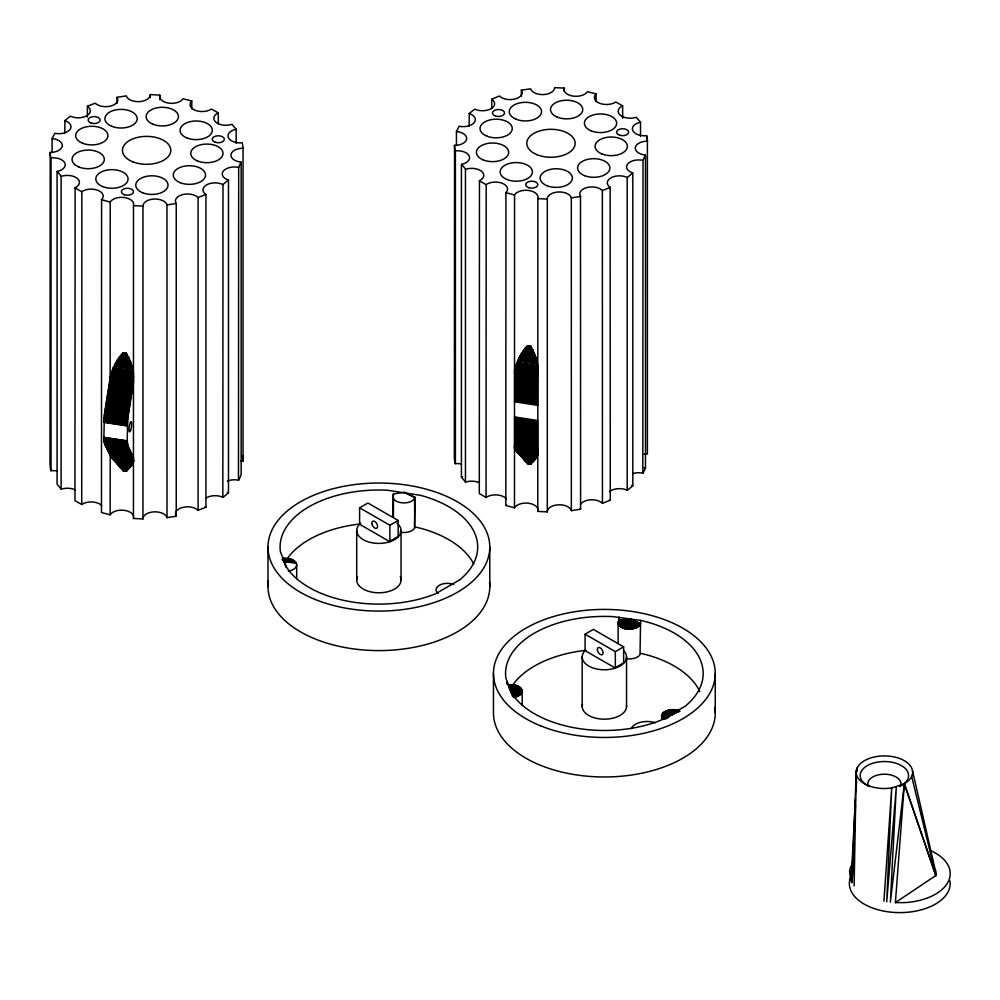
<?xml version="1.0" encoding="UTF-8"?>
<svg xmlns="http://www.w3.org/2000/svg" width="1000" height="1000" viewBox="0 0 1000 1000"><rect width="100%" height="100%" fill="white"/><g stroke="black" fill="none" stroke-linecap="round" stroke-linejoin="round"><path stroke-width="1.5" d="M514.55 371.362L537.837 374.963L537.85 376.275L514.487 372.788L514.963 368.162L516.65 363.988L537.837 367.262L537.837 373.638L514.55 370.037M537.788 450.812L537.85 449.375L514.487 445.887L537.85 449.375M673.787 709.75L673.725 713.475L671.737 715.45L677.575 710.337L679.275 710.9L662.562 719C658.45 710.962 672.013 708.162 677.575 710.337M854.1 885.925L856.263 770.8L857.113 768A28.225 16.3 0 0 1 864.425 760.688L868.188 758.863A28.225 16.3 0 0 1 906.012 761.737A28.225 16.3 0 0 1 904.35 783.737L895.387 902.625L904.175 902.625A50.412 29.1 0 0 0 948.238 881.65A50.412 29.1 0 0 0 930.113 850.387M629.412 629.275L636.675 627.75L640.575 623.713L629.75 618.737L618.125 622.75C618.8 627.837 625.112 629.212 629.412 629.275L629.75 618.737L618.925 620.363L618.125 622.75L618.125 643.037M853.538 850.2L852.113 882.775L856.263 770.8A28.225 16.3 0 0 0 891.688 787.962L904.35 783.737L935.938 875.462L895.387 902.625M853.737 845.55L854.475 828.487M854.887 819.188L855.5 805.225M856.1 791.263L856.513 781.963M856.988 771.1L857.113 768L856.95 771.1M855.462 799L851.087 881.162L851.438 878.075M855.875 791.25L856.538 778.85M883.938 901.15L891.688 787.962L886.737 901.737L896.312 786.988L890.375 902.113L904.35 783.737L935.812 875.875M522.125 691.762C521.812 685.263 513.05 684.137 507.95 684.9L514.738 697.312L521.112 693.95L522.125 691.762L509.625 688.088L508.913 684.775M288.325 571.112L289.262 570.938A11.287 6.525 0 0 0 296.312 563.125L291.875 559.475L284.413 558.312L284.15 561.712L285.8 567.163M510.863 692.188L509.625 688.088L509.888 684.7M851.775 874.987L852.463 868.812M852.45 862.15L850.45 879.062L849.562 871.1A50.412 29.1 0 0 1 852.412 863.675M853.175 856L853.538 852.925M628.425 629.25L629.75 618.737L618.8 620.525M627.45 629.175L629.75 618.737L640.537 623.888M415.062 497.512L404.275 492.362L393.45 493.975L392.812 495.238A11.287 6.525 0 0 0 401.012 502.675A11.287 6.525 0 0 0 414.55 498.6L415.062 497.512L404.275 492.362M415.1 497.325L414.55 528.237A11.287 6.525 0 0 1 400.075 532.137M537.837 452.013L537.975 454.137L516.013 450.737L516.013 449.425L515.438 449.938L537.975 452.825M640.575 620.413L646.112 621.737A98.8 57.038 0 0 1 685.3 706.15L661.038 720.163A98.8 57.038 0 0 1 514.825 697.55L512.525 694.338L505.938 678.413A98.8 57.038 0 0 1 612.975 616.613L640.575 620.413L640.025 654.625A11.287 6.525 0 0 1 626.487 658.688M674.762 709.825L673.725 713.475L671.488 715.325M626.487 629.05L629.75 618.737L640.325 624.438M285.4 558.288L284.15 561.712L296.312 563.125M511.925 694.887L509.625 688.088L510.875 684.675M52.1 152.587L52.1 138.575L54.775 133.287A12.1 6.987 0 0 0 69.875 129.675A12.1 6.987 0 0 0 64.963 120.675L64.775 133.075M150.275 97.675L150.275 94.562L159.762 95.15A12.1 6.987 0 0 0 168.538 103.112A12.1 6.987 0 0 0 183.038 98.763L191.775 100.975L191.775 108.763M142.975 518.938L142.963 518.812A12.1 6.987 0 0 1 154 511.85A12.1 6.987 0 0 1 166.975 517.6L176.238 516.287L176.238 203.487L167 204.913A12.1 6.987 0 0 0 154 199.05A12.1 6.987 0 0 0 142.963 206.012L142.975 518.938L133.45 518.45L133.488 205.525A12.1 6.987 0 0 0 124.712 197.575A12.1 6.987 0 0 0 110.213 201.925L110.15 383.162M133.488 382.013L127.7 418.212L127.188 441.062L103.888 437.463L104.4 414.613L110.15 378.525L133.488 382.013L133.488 380.7L110.213 377.1L112.312 371.05L133.488 374.325L133.262 372.413L113.025 369.275L112.312 371.05M240.938 461.138A12.1 6.987 0 0 1 243.038 461.037L243.038 148.225A12.1 6.987 0 0 0 230.987 154.6A12.1 6.987 0 0 0 240.938 162.087L238.675 167.438L238.475 480.2A12.1 6.987 0 0 0 227.4 481.037M133.45 518.45L133.488 518.337A12.1 6.987 0 0 0 133.625 517.725M241.15 162.113L241.15 474.913L238.675 480.25M456.45 145.525L456.45 131.525L459.113 126.237A12.1 6.987 0 0 0 474.212 122.625A12.1 6.987 0 0 0 469.3 113.625L469.113 126.013M521.35 96.363L521.35 90.138L530.625 88.837A12.1 6.987 0 0 0 543.587 94.575A12.1 6.987 0 0 0 554.637 87.625L564.1 88.1A12.1 6.987 0 0 0 572.888 96.062A12.1 6.987 0 0 0 587.388 91.7L596.125 93.912L596.125 101.7M609.5 491.6A12.1 6.987 0 0 1 627.188 490.25L627.188 177.45A12.1 6.987 0 0 0 610.85 177.862A12.1 6.987 0 0 0 610.138 187.288L610.275 500.175L602.45 503.35L602.35 190.438A12.1 6.987 0 0 0 586.763 187.6A12.1 6.987 0 0 0 580.5 196.312L580.588 509.237L571.35 510.662L571.325 197.738A12.1 6.987 0 0 0 558.35 191.988A12.1 6.987 0 0 0 547.312 198.95L547.312 511.875L537.788 511.4L537.837 198.475A12.1 6.987 0 0 0 529.05 190.512A12.1 6.987 0 0 0 514.55 194.875L514.487 507.788L505.825 505.462L505.938 192.55A12.1 6.987 0 0 0 502.4 183.337A12.1 6.987 0 0 0 486.188 184.562L486.062 497.475L479.3 493.562L479.462 180.688A12.1 6.987 0 0 0 481.6 171.325A12.1 6.987 0 0 0 465.637 169.288L461.625 164.312A12.1 6.987 0 0 0 469.175 155.938A12.1 6.987 0 0 0 455.387 150.863L455.387 463.675A12.1 6.987 0 0 1 461.625 463.988M644.25 454.212A12.1 6.987 0 0 1 647.387 453.975L647.387 141.175A12.1 6.987 0 0 0 635.337 147.55A12.1 6.987 0 0 0 645.288 155.037L643.012 160.387L642.825 473.137A12.1 6.987 0 0 0 632.638 473.663M537.788 511.4L537.837 511.275A12.1 6.987 0 0 0 529.05 503.312A12.1 6.987 0 0 0 514.55 507.675L514.487 507.788M645.487 155.05L645.487 467.85L643.012 473.188M625.55 628.888L629.75 618.737L640.025 624.987M103.888 437.463L127.287 440.838L127.387 443.25L104.087 439.65L103.987 437.238M104.087 439.65L127.5 443.025L127.6 445.438L104.3 441.838L104.2 439.425M104.3 441.838L127.7 445.213L127.7 446.525L104.4 442.925L104.4 441.613M104.4 442.925L108.975 443.15M128.225 448.038L128.225 446.725L127.912 447.4L104.612 443.787L104.925 443.113L104.925 444.438L128.225 448.038L128.537 447.362L122.713 446.463M104.925 444.438L105.237 443.762L105.237 445.075L128.537 448.675L128.85 448.013L128.85 449.325L105.55 445.725L105.55 444.4L105.237 445.075M105.55 445.725L105.862 445.05L105.862 446.362L129.162 449.963L129.475 449.288L129.475 450.613L106.175 447L106.175 445.688L105.862 446.362M106.175 447L106.487 446.325L106.487 447.65L129.787 451.25L130.1 450.575L130.412 452.537L107.112 448.925L107.112 447.612L106.8 448.288L130.725 451.863L130.725 453.175L107.425 449.575L107.425 448.263L107.112 448.925M108.062 449.538L108.062 450.863L131.363 454.462L131.363 453.15L131.037 453.825L107.737 450.213L108.062 449.538L110.975 449.988M108.062 450.863L108.375 450.188L108.375 451.5L131.675 455.1L131.988 454.425L131.988 455.75L108.688 452.137L109 451.463L109 452.788L132.3 456.388L132.613 455.712L132.613 457.038L109.312 453.425L109.312 452.113L109 452.788M109.312 453.425L109.625 452.75L109.625 454.075L132.925 457.675L133.238 457L130.325 456.55M109.625 454.075L109.938 453.4L112.85 453.85M110.213 455.462L133.488 459.062L133.488 457.75L109.938 454.712L110.213 454.15L110.15 514.85L101.475 512.513L101.587 199.613A12.1 6.987 0 0 0 98.05 190.387A12.1 6.987 0 0 0 81.85 191.625L81.713 504.525L74.95 500.625L75.125 187.738A12.1 6.987 0 0 0 77.25 178.388A12.1 6.987 0 0 0 61.3 176.35L57.275 171.363A12.1 6.987 0 0 0 64.825 163A12.1 6.987 0 0 0 51.037 157.925L51.037 470.737A12.1 6.987 0 0 1 57.275 471.05M127.7 446.525L117.713 444.5M128.85 449.325L129.162 448.65L129.162 449.963M129.475 450.613L129.787 449.938L126.875 449.487M130.412 452.537L130.725 451.863M130.725 453.175L131.037 452.5L131.037 453.825M131.363 454.462L131.675 453.787L131.675 455.1M131.988 455.75L132.3 455.075L132.3 456.388M132.613 457.038L132.925 456.362L132.925 457.675M624.637 628.663L629.75 618.737L639.65 625.513M110.15 514.85L110.213 514.738A12.1 6.987 0 0 1 122.625 510.163A12.1 6.987 0 0 1 133.488 515.913M514.487 447.2L514.538 445.775M675.725 709.95L673.725 713.475L671.325 715.212M623.763 628.4L629.75 618.737L639.188 626.013M286.388 558.312L284.15 561.712L282.213 559.738M514.738 697.312L513.8 697.487L509.625 688.088L511.863 684.7M538.025 452.113L514.55 448.413L514.963 447.85L514.963 449.162L537.975 452.725M622.938 628.1L629.75 618.737L638.663 626.5M622.15 627.75L629.75 618.737L638.062 626.95M676.663 710.113L673.725 713.475L664.825 719.163M130.7 459.425L133.625 459.875L110.612 456.225L111.1 455.675L111.1 457L133.675 460.487M360.712 523.25A22.175 12.8 0 0 0 359.675 524.188L358.787 525.175A22.175 12.8 0 0 0 363.2 539.65A22.175 12.8 0 0 0 388.263 542.2L398.988 536A22.175 12.8 0 0 0 397.05 523.25M514.963 449.162L515.438 448.625L515.438 449.938M623.638 663.312L623.638 646.85L593.387 629.388L585.1 634.175L585.1 650.638L584.263 651.562A22.175 12.8 0 0 0 588.675 666.025A22.175 12.8 0 0 0 613.737 668.575L624.462 662.387A22.175 12.8 0 0 0 623.575 650.575M621.425 627.362L629.75 618.737L637.4 627.362M287.362 558.387L284.15 561.712L282.413 559.7M515.65 697.1L509.625 688.088L512.837 684.775M620.763 626.95L629.75 618.737L636.675 627.75M64.775 120.625L70.412 116.188A12.1 6.987 0 0 0 86.737 115.775A12.1 6.987 0 0 0 87.45 106.337L87.312 117.15M191.775 100.975L191.663 101.075A12.1 6.987 0 0 0 195.2 110.288A12.1 6.987 0 0 0 211.4 109.062L218.3 112.863L218.3 123.763M238.675 167.438L238.475 167.4A12.1 6.987 0 0 0 223.375 171A12.1 6.987 0 0 0 228.287 180.012L222.987 184.587L222.838 497.312A12.1 6.987 0 0 0 205.8 498.175M469.113 113.562L474.762 109.125A12.1 6.987 0 0 0 491.087 108.713A12.1 6.987 0 0 0 491.8 99.288L491.662 108.537M111.1 457L114.588 456.938M596.125 93.912L596.013 94.025A12.1 6.987 0 0 0 599.55 103.238A12.1 6.987 0 0 0 615.75 102L622.638 105.812L622.638 118.263M228.475 180.062L228.475 492.863L222.987 497.388M643.012 160.387L642.825 160.338A12.1 6.987 0 0 0 627.725 163.95A12.1 6.987 0 0 0 632.638 172.95L627.337 177.525M505.825 505.462L505.938 505.35A12.1 6.987 0 0 0 506.425 504.812M632.825 173L632.825 485.812L627.337 490.337M620.163 626.5L629.75 618.737L635.887 628.1M288.325 558.513L284.15 561.712L282.475 558.513L284.413 558.312M516.525 696.838L509.625 688.088L513.8 684.9M111.662 456.488L112.312 458.638L133.488 461.912L133.488 460.588M81.713 504.525L81.85 504.425A12.1 6.987 0 0 1 101.587 505.425M516.013 450.737L516.65 450.262L516.65 451.575L537.837 454.85L537.612 454.263L537.612 455.575L517.362 452.438L517.362 451.125L516.65 451.575M486.062 497.475L486.188 497.375A12.1 6.987 0 0 1 506.425 498.913M666.538 718.7L668.938 716.95M619.637 626.013L629.75 618.737L635.062 628.4M619.175 625.513L629.75 618.737L634.188 628.663M112.312 458.638L113.025 458.188L113.025 459.5L133.262 462.638L130 461.6M516.65 362.675L537.837 365.95L516.65 362.675L516.65 363.988M678.45 710.6L663.025 719.5L662.562 719M289.262 558.688L284.15 561.712L283.438 558.387M517.35 696.538L509.625 688.088L514.738 685.062M359.613 507.8L389.862 525.25L389.862 541.712L359.613 524.263L359.613 507.8L367.912 503L398.162 520.462L398.162 536.925M389.862 525.25L398.162 520.462M585.1 634.175L615.337 651.637L623.638 646.85M618.8 624.987L629.75 618.737L633.275 628.888M113.025 367.962L133.262 371.1L113.025 367.962L113.025 369.275M113.025 459.5L113.8 459.087L113.8 460.4L132.938 463.363L132.938 462.05M517.362 362.225L518.15 360.5L537.288 363.45L537.612 365.35M517.362 452.438L518.15 452.025L518.15 453.35L537.288 456.312L537.288 454.988L534.35 454.538M618.513 624.438L629.75 618.737L632.337 629.05M290.175 558.9L284.15 561.712L296.012 562.587M518.138 696.188L509.625 688.088L515.65 685.288M618.288 623.888L629.75 618.737L631.375 629.175M87.312 106.25L95.25 103.188A12.1 6.987 0 0 0 110.838 106.025A12.1 6.987 0 0 0 117.088 97.312L126.275 95.887A12.1 6.987 0 0 0 139.25 101.638A12.1 6.987 0 0 0 150.287 94.675L150.275 94.562M218.3 112.863L218.125 112.938A12.1 6.987 0 0 0 216 122.3A12.1 6.987 0 0 0 231.95 124.338L236.175 129.275L236.175 143.287M175.475 513.188A12.1 6.987 0 0 1 184.913 506.975A12.1 6.987 0 0 1 198 510.3L205.938 507.238L205.938 194.438L198 197.488A12.1 6.987 0 0 0 182.413 194.65A12.1 6.987 0 0 0 176.163 203.375L176.238 203.487M491.662 99.2L499.5 96.025A12.1 6.987 0 0 0 515.175 98.975A12.1 6.987 0 0 0 521.438 90.25L521.35 90.138M622.638 105.812L622.475 105.887A12.1 6.987 0 0 0 620.337 115.237A12.1 6.987 0 0 0 636.3 117.287L640.512 122.225L640.512 136.225M113.8 367.55L114.637 365.863L132.537 368.638L132.938 370.513M610.275 187.375L602.45 190.538M113.8 460.4L114.637 460.037L114.637 461.35L132.537 464.125L132.537 462.8L132.938 463.363M518.15 360.5L518.987 358.8L536.888 361.575L537.288 363.45M518.15 453.35L518.987 452.975L518.987 454.3L536.888 457.062L536.888 455.75L537.288 456.312M662.188 718.475L680.062 711.25M618.162 623.325L629.75 618.737L630.4 629.25M661.9 717.925L673.725 713.475L672.8 709.725M291.05 559.163L284.15 561.712L295.637 562.062M518.862 695.8L509.625 688.088L516.525 685.55M114.637 365.863L114.637 364.55L115.525 364.225L132.05 366.775L132.537 368.638M114.637 461.35L129.05 463.113M57.075 171.4L57.075 484.212L61.3 489.15A12.1 6.987 0 0 1 75.125 489.85M518.987 358.8L518.987 357.488L519.875 357.163L536.4 359.712L536.888 361.575M518.987 454.3L519.875 453.963L519.875 455.288L536.4 457.837L536.4 456.525L536.888 457.062M461.425 164.35L461.425 477.15L465.637 482.088A12.1 6.987 0 0 1 479.462 482.788M661.675 717.375L673.725 713.475L671.812 709.75M115.525 364.225L115.525 362.9L116.463 362.625L131.488 364.95L132.05 366.775M115.525 461.025L115.525 462.337L129.987 464.15M519.875 357.163L519.875 355.85L520.812 355.562L535.825 357.887L536.4 359.712M519.875 455.288L520.812 455L520.812 456.325L535.825 458.638L535.825 457.325L536.4 457.837M618.162 622.188L629.75 618.737L618.513 621.062M291.875 559.475L284.15 561.712L295.175 561.55M519.525 695.387L509.625 688.088L517.35 685.85M661.55 716.812L673.725 713.475L670.837 709.825M618.288 621.625L629.75 618.737M116.463 362.625L116.463 361.3L117.438 361.075L130.838 363.15L131.488 364.95M520.812 355.562L520.812 354.25L521.788 354.012L535.188 356.087L535.825 357.887M116.463 462.062L117.438 464.462L130.838 466.538L130.838 465.213L120.412 463.6M520.812 456.325L521.788 456.087L521.788 457.4L535.188 459.475L535.188 458.162L524.763 456.55M661.513 716.237L673.725 713.475L669.875 709.95M292.663 559.812L284.15 561.712L294.65 561.075M520.125 694.938L509.625 688.088L518.138 686.2M236.175 129.275L235.975 129.312A12.1 6.987 0 0 0 228.425 137.688A12.1 6.987 0 0 0 242.213 142.762L243.25 148.238M640.512 122.225L640.325 122.263A12.1 6.987 0 0 0 632.775 130.625A12.1 6.987 0 0 0 646.562 135.7L647.6 141.175M580.588 196.425L571.35 197.862M117.438 361.075L117.438 359.75L118.45 359.575L130.125 361.375L130.838 363.15M521.788 354.012L521.788 352.7L522.788 352.512L534.475 354.325L535.188 356.087M117.438 464.462L118.45 464.275L118.45 465.6L130.125 467.4L130.125 466.087L119.9 464.5M521.788 457.4L522.788 457.225L522.788 458.537L534.475 460.35L534.475 459.025L524.25 457.45M461.425 477.15L461.625 477.113A12.1 6.987 0 0 0 462.6 476.887M661.55 715.675L673.725 713.475L668.938 710.113M293.387 560.2L284.15 561.712L294.05 560.625M520.65 694.45L509.625 688.088L518.862 686.587M661.675 715.113L673.725 713.475L668.025 710.337M118.45 359.575L118.45 358.25L119.475 358.125L129.35 359.65L130.125 361.375M522.788 352.512L522.788 351.2L523.825 351.062L533.7 352.587L534.475 354.325M118.45 465.6L130.125 467.4M522.788 458.537L534.475 460.35M521.112 693.95L509.625 688.088L519.525 687M661.9 714.55L673.725 713.475L667.15 710.6M119.475 358.125L119.475 356.8L120.525 356.725L128.512 357.962L129.35 359.65M523.825 351.062L523.825 349.75L524.862 349.663L532.863 350.9L533.7 352.587M119.475 465.462L119.475 466.775L129.35 468.312L129.35 466.987M523.825 458.4L523.825 459.725L533.7 461.25L533.7 459.938M521.487 693.425L509.625 688.088L520.125 687.45M662.188 714.013L673.725 713.475L666.325 710.9M120.525 356.725L120.525 355.412L121.575 355.375L128.512 356.65L128.512 357.962M524.862 349.663L524.862 348.35L525.925 348.325L532.863 349.588L532.863 350.9M120.525 466.7L120.525 468.013L128.512 469.25L128.512 467.938M524.862 459.637L524.862 460.962L532.863 462.2L532.863 460.875M521.788 692.875L509.625 688.088L520.65 687.938M662.562 713.487L673.725 713.475L665.537 711.25M455.175 463.7L454.35 458.2L454.55 145.4A12.1 6.987 0 0 0 466.613 139.025A12.1 6.987 0 0 0 456.65 131.537L456.45 131.525M50.838 470.763L50 465.262L50.213 152.463A12.1 6.987 0 0 0 62.263 146.075A12.1 6.987 0 0 0 52.312 138.6L52.1 138.575M547.312 199.075L537.788 198.588M142.975 206.125L133.45 205.65M526.975 347.038L525.925 347.013L531.975 347.938L531.038 347.663M122.625 469.338L121.575 469.312L127.625 470.25L126.688 469.963M522 692.325L509.625 688.088L521.112 688.438M663.025 712.987L673.725 713.475L664.812 711.637M522.163 705.225L522.163 691.188L509.625 688.088L521.487 688.962M645.487 467.85L645.288 467.837A12.1 6.987 0 0 1 644.25 467.713M663.55 712.5L673.725 713.475L664.15 712.05M522.125 690.625L509.625 688.088L521.788 689.5M524.862 348.35L532.863 349.588M523.825 349.75L533.7 351.275M522.788 351.2L534.475 353M521.788 352.7L535.188 354.775M520.812 354.25L535.825 356.575M519.875 355.85L536.4 358.4M518.987 357.488L536.888 360.262M518.15 359.175L537.288 362.137M517.362 360.9L537.612 364.038M516.013 364.475L537.975 367.875M516.013 365.788L537.975 369.188M515.438 366.3L538.025 369.8M515.438 367.625L538.025 371.112M514.963 368.162L537.975 371.725M514.963 369.475L537.975 373.038M514.538 372.675L537.85 376.275M514.487 374.113L537.788 377.713M514.487 375.425L537.788 379.025M514.487 376.737L537.788 380.35M514.487 378.062L537.788 381.662M514.487 379.375L537.788 382.975M514.487 380.688L537.788 384.3M514.487 382.013L537.788 385.613M514.487 383.325L537.788 386.938M514.487 384.65L537.788 388.25M514.487 385.962L537.788 389.562M514.487 387.275L537.788 390.887M514.487 388.6L537.788 392.2M514.487 389.913L537.788 393.512M514.487 391.225L537.788 394.837M514.487 392.55L537.788 396.15M514.487 393.862L537.788 397.463M514.487 395.175L537.788 398.787M514.487 396.5L537.788 400.1M514.487 397.812L537.788 401.425M514.487 399.137L537.788 402.738M514.487 400.45L537.788 404.05M514.487 401.763L537.788 405.375M120.525 355.412L128.512 356.65M514.487 416.912L537.788 420.513M119.475 356.8L129.35 358.338M514.487 418.225L537.788 421.838M118.45 358.25L130.125 360.062M514.487 419.55L537.788 423.15M514.487 420.863L537.788 424.462M117.438 359.75L130.838 361.825M514.487 422.175L537.788 425.788M116.463 361.3L131.488 363.625M514.487 423.5L537.788 427.1M115.525 362.9L132.05 365.462M514.487 424.812L537.788 428.425M514.487 426.138L537.788 429.738M114.637 364.55L132.537 367.312M514.487 427.45L537.788 431.05M113.8 366.238L132.938 369.2M514.487 428.762L537.788 432.375M514.487 430.087L537.788 433.688M514.487 431.4L537.788 435M112.312 369.725L133.488 373.013M514.487 432.713L537.788 436.325M111.662 371.525L133.625 374.925M514.487 434.038L537.788 437.638M111.662 372.85L133.625 376.25M514.487 435.35L537.788 438.95M111.1 373.363L133.675 376.85M514.487 436.662L537.788 440.275M111.1 374.675L133.675 378.175M110.612 375.213L133.625 378.775M514.487 437.987L537.788 441.587M110.612 376.538L133.625 380.1M514.487 439.3L537.788 442.912M514.487 440.625L537.788 444.225M109.938 378.975L133.238 382.587M514.487 441.938L537.788 445.538M109.938 380.3L133.238 383.9M514.487 443.25L537.788 446.863M109.625 380.975L132.925 384.575M514.487 444.575L537.788 448.175M109.625 382.287L132.925 385.9M109.312 382.962L132.613 386.562M109.312 384.288L132.613 387.887M537.837 450.688L514.55 447.088L514.55 448.413M109 384.95L132.3 388.562M519.562 448.562L522.625 449.025M525.7 449.5L528.763 449.975M531.838 450.45L534.9 450.925M109 386.275L132.3 389.875M108.688 386.95L131.988 390.55M518.162 450.487L521.188 450.962M524.212 451.425L527.25 451.9M531.788 452.6L534.812 453.062M520.262 451.575L523.15 452.025M526.038 452.463L528.938 452.912M533.275 453.587L536.163 454.038M108.688 388.263L131.988 391.875M521.087 452.488L524.038 452.938M526.975 453.4L531.4 454.087M108.375 388.938L131.675 392.55M521.962 453.438L526.438 454.125M529.425 454.588L532.413 455.05M108.375 390.262L131.675 393.862M522.875 454.438L527.388 455.125M530.388 455.588L533.387 456.062M108.062 390.925L131.363 394.538M523.812 455.462L534.325 457.1M108.062 392.25L131.363 395.85M107.737 392.925L131.037 396.525M107.737 394.237L131.037 397.85M107.425 394.913L130.725 398.525M523.825 459.725L533.7 461.25M107.425 396.238L130.725 399.837M524.862 460.962L532.863 462.2M107.112 396.912L130.412 400.513M107.112 398.225L130.412 401.825M106.8 398.9L130.1 402.5M106.8 400.213L130.1 403.825M106.487 400.887L129.787 404.5M106.487 402.212L129.787 405.812M106.175 402.887L129.475 406.488M106.175 404.2L129.475 407.8M105.862 404.875L129.162 408.475M105.862 406.188L129.162 409.8M105.55 406.863L128.85 410.475M105.55 408.188L128.85 411.788M105.237 408.862L128.537 412.463M105.237 410.175L128.537 413.775M104.925 410.85L128.225 414.45M104.925 412.163L128.225 415.775M104.612 412.837L127.912 416.45M104.612 414.162L127.912 417.762M104.4 414.613L127.7 418.212M104.4 415.925L127.7 419.525M104.3 416.15L127.6 419.75M104.3 417.463L127.6 421.075M104.2 417.688L127.5 421.3M104.2 419.012L127.5 422.612M104.087 419.237L127.387 422.837M104.087 420.55L127.387 424.15M103.987 420.775L127.287 424.375M103.987 422.088L127.287 425.7M103.888 422.312L127.188 425.925M111.888 443.6L114.8 444.05M109.612 444.438L112.525 444.888M117.825 447.488L120.738 447.938M123.65 448.387L126.562 448.837M113.775 447.45L116.688 447.9M109.712 447.425L112.625 447.875M122.825 449.45L125.738 449.9M112.938 448.512L115.85 448.963M118.763 449.412L121.675 449.862M126.05 450.538L128.963 450.988M113.888 450.438L116.8 450.887M121.163 451.562L124.075 452.025M126.988 452.475L129.9 452.925M109.825 450.412L112.737 450.863M117.112 451.538L120.025 451.987M122.938 452.438L125.85 452.887M113.05 451.5L115.962 451.95M118.875 452.4L121.788 452.85M126.163 453.525L129.075 453.975M113.987 453.425L116.9 453.875M121.275 454.55L124.188 455M127.1 455.462L130.013 455.913M117.212 454.525L120.125 454.975M123.038 455.425L125.95 455.875M117.525 457.388L121.912 458.062M124.838 458.525L127.775 458.975M111.662 457.8L133.625 461.2M114.462 458.413L118.8 459.075M121.7 459.525L124.588 459.975M127.475 460.425L131.812 461.087M116.75 459.55L119.688 460M122.638 460.45L127.05 461.138M117.625 460.5L128.062 462.113M115.525 462.337L132.05 464.9L132.05 463.575L132.537 464.125M116.463 463.375L131.488 465.7L131.488 464.387L132.05 464.9M119.475 466.775L129.35 468.312M120.525 468.013L128.512 469.25M509.625 688.088L522 690.062M514.487 194.988L505.825 192.65M110.15 202.037L101.475 199.713M415.1 526.962L420.637 528.288A98.8 57.038 0 0 1 473.738 564.025M640.575 653.337L646.112 654.663A98.8 57.038 0 0 1 699.8 691.6M632.825 485.812L632.638 485.75A12.1 6.987 0 0 1 631.75 485.425M228.475 492.863L228.287 492.812A12.1 6.987 0 0 1 227.4 492.488M486.062 184.662L479.3 180.763M222.987 184.587L222.838 184.5A12.1 6.987 0 0 0 206.513 184.913A12.1 6.987 0 0 0 205.8 194.35L205.938 194.438M81.713 191.725L74.95 187.812M585.1 650.638L615.337 668.1L615.337 651.637M610.275 500.175L610.138 500.087A12.1 6.987 0 0 1 609.5 499.613M534.475 459.025L535.188 459.475M205.938 507.238L205.8 507.15A12.1 6.987 0 0 1 205.15 506.662M130.125 466.087L130.838 466.538M535.188 458.162L535.825 458.638M130.838 465.213L131.488 465.7M602.45 503.35L602.35 503.237A12.1 6.987 0 0 0 590.825 499.775A12.1 6.987 0 0 0 580.5 504.35M580.588 509.237L580.5 509.125A12.1 6.987 0 0 1 580.188 508.537M176.238 516.287L176.163 516.175A12.1 6.987 0 0 1 175.475 514.4M911.65 776.438L935.938 875.462A36.3 20.95 0 0 0 934.837 868.213L912.513 770.8M571.35 510.662L571.325 510.538A12.1 6.987 0 0 0 558.35 504.8A12.1 6.987 0 0 0 547.312 511.75L547.312 511.875M455.175 150.9L454.35 145.4M242.413 455.538L243.25 461.037M166.975 204.8L167 517.725M50.838 157.95L50 152.45M715.263 673.438L715.263 712.95M646.762 135.675L646.762 140.35M626.538 656.975L626.538 706.363M618.925 617.062L618.925 620.363M582.188 656.975L582.188 706.363M564.15 87.975L564.15 91.088M512.525 694.338L512.525 696.538M506.725 681.838L506.725 684.038M493.462 673.438L493.462 712.95A110.9 64.025 0 0 0 609.2 776.912A110.9 64.025 0 0 0 714.837 707.375M489.787 547.062L489.787 586.562M465.462 169.35L465.462 482.163M414.625 498.475L414.625 528.1M401.062 530.588L401.062 579.987M393.45 493.975L393.45 517.375M392.875 495.1L392.875 516.938M356.712 530.588L356.712 579.987M296.688 564.812L296.688 578.85M267.987 547.062L267.987 586.562M198.1 197.6L198.1 510.4M159.8 95.037L159.8 99.712M133.238 457L133.238 458.312M129.787 449.938L129.787 451.25M128.537 447.362L128.537 448.675M127.912 446.075L127.912 447.4M117.013 97.2L117.013 103.425M110.612 454.9L110.612 456.225M109.938 453.4L109.938 454.712M107.737 448.9L107.737 450.213M106.8 446.975L106.8 448.288M104.612 442.475L104.612 443.787M61.112 176.412L61.112 489.212M869.375 786.462A24.2 13.975 0 0 1 866.625 766.025A24.2 13.975 0 0 1 902.15 766.025A24.2 13.975 0 0 1 899.388 786.462M868.413 786.213A16.538 9.55 0 0 1 884.388 774.2A16.538 9.55 0 0 1 900.35 786.213M950 880.975A50.412 29.1 0 0 1 897.588 912.588A50.412 29.1 0 0 1 850.138 878.45M623.575 663.375A22.175 12.8 0 0 1 615.45 668.062M626.462 705.25A22.175 12.8 0 0 1 603.4 719.163A22.175 12.8 0 0 1 582.525 704.137M631.163 728.587A16.538 9.55 0 0 1 655.4 722.788M512.275 685.688A98.8 57.038 0 0 1 585.8 650.337M438.075 593.6A11.287 6.525 0 0 1 439.338 585.25A11.287 6.525 0 0 1 453.8 584.525M398.1 537A22.175 12.8 0 0 1 389.975 541.688M400.312 576.675A22.175 12.8 0 0 1 378.888 592.788A22.175 12.8 0 0 1 357.463 576.675M489.55 582.375A110.9 64.025 0 0 1 377.675 650.588A110.9 64.025 0 0 1 268.412 580.988M287.613 558.15A98.8 57.038 0 0 1 360.312 523.962M104.087 438.325L127.387 441.938L104.087 438.325M104.3 440.513L127.6 444.125L104.3 440.513M459.825 579.775L435.562 593.787A98.8 57.038 0 0 1 289.337 571.163L287.05 567.962L280.462 552.025A98.8 57.038 0 0 1 387.5 490.238L420.637 495.363A98.8 57.038 0 0 1 459.825 579.775M122.625 354.087L121.575 354.062L127.625 355L122.625 354.087M526.975 462.275L525.925 462.25L531.975 463.188L526.975 462.275M531.038 346.337L526.975 345.712A12.1 6.987 0 0 1 531.038 346.337M126.688 353.4L122.625 352.775A12.1 6.987 0 0 1 126.688 353.4M531.038 464.225L526.975 463.6A12.1 6.987 0 0 1 531.038 464.225M126.688 471.275L122.625 470.65A12.1 6.987 0 0 1 126.688 471.275M597.413 650.088A4.037 2.325 60 0 0 602.05 654.712A4.037 2.325 60 0 0 601.188 648.612A4.037 2.325 60 0 0 597.413 650.088M540.75 725.888A110.9 64.025 0 0 0 714.837 679.013A110.9 64.025 0 0 0 557.5 615.413A110.9 64.025 0 0 0 540.75 725.888M619.625 135.225A6.05 3.487 0 0 0 628.688 132.2A6.05 3.487 0 0 0 619.625 129.175A6.05 3.487 0 0 0 619.625 135.225M486.9 136.15A16.125 9.312 0 0 0 512.212 129.338A16.125 9.312 0 0 0 489.325 120.087A16.125 9.312 0 0 0 486.9 136.15M495.475 116.013A6.05 3.487 0 0 0 504.55 112.987A6.05 3.487 0 0 0 495.475 109.963A6.05 3.487 0 0 0 495.475 116.013M483.288 159.95A16.125 9.312 0 0 0 508.612 153.138A16.125 9.312 0 0 0 485.725 143.887A16.125 9.312 0 0 0 483.288 159.95M528.737 187.688A6.05 3.487 0 0 0 537.812 184.662A6.05 3.487 0 0 0 528.737 181.637A6.05 3.487 0 0 0 528.737 187.688M601.975 153.963A16.125 9.312 0 0 0 627.3 147.137A16.125 9.312 0 0 0 604.412 137.887A16.125 9.312 0 0 0 601.975 153.963M537.087 154.725A24.2 13.975 0 0 0 575.075 144.5A24.2 13.975 0 0 0 540.75 130.625A24.2 13.975 0 0 0 537.087 154.725M546.987 185.7A16.125 9.312 0 0 0 572.312 178.888A16.125 9.312 0 0 0 549.425 169.638A16.125 9.312 0 0 0 546.987 185.7M584.487 175.613A16.125 9.312 0 0 0 609.812 168.787A16.125 9.312 0 0 0 586.925 159.537A16.125 9.312 0 0 0 584.487 175.613M507.025 179.525A16.125 9.312 0 0 0 532.35 172.7A16.125 9.312 0 0 0 509.462 163.45A16.125 9.312 0 0 0 507.025 179.525M591.275 130.887A16.125 9.312 0 0 0 616.587 124.062A16.125 9.312 0 0 0 593.7 114.812A16.125 9.312 0 0 0 591.275 130.887M516.15 119.262A16.125 9.312 0 0 0 541.475 112.45A16.125 9.312 0 0 0 518.587 103.188A16.125 9.312 0 0 0 516.15 119.262M557.375 117.175A16.125 9.312 0 0 0 582.7 110.363A16.125 9.312 0 0 0 559.812 101.112A16.125 9.312 0 0 0 557.375 117.175M371.925 523.713A4.037 2.325 60 0 0 376.575 528.337A4.037 2.325 60 0 0 375.712 522.225A4.037 2.325 60 0 0 371.925 523.713M315.275 599.5A110.9 64.025 0 0 0 489.363 552.638A110.9 64.025 0 0 0 332.025 489.025A110.9 64.025 0 0 0 315.275 599.5M215.275 142.275A6.05 3.487 0 0 0 224.35 139.25A6.05 3.487 0 0 0 215.275 136.225A6.05 3.487 0 0 0 215.275 142.275M82.55 143.212A16.125 9.312 0 0 0 107.875 136.4A16.125 9.312 0 0 0 84.987 127.137A16.125 9.312 0 0 0 82.55 143.212M91.137 123.075A6.05 3.487 0 0 0 100.2 120.05A6.05 3.487 0 0 0 91.137 117.025A6.05 3.487 0 0 0 91.137 123.075M78.938 167.013A16.125 9.312 0 0 0 104.262 160.188A16.125 9.312 0 0 0 81.375 150.938A16.125 9.312 0 0 0 78.938 167.013M124.4 194.75A6.05 3.487 0 0 0 133.475 191.725A6.05 3.487 0 0 0 124.4 188.7A6.05 3.487 0 0 0 124.4 194.75M197.638 161.012A16.125 9.312 0 0 0 222.95 154.2A16.125 9.312 0 0 0 200.062 144.95A16.125 9.312 0 0 0 197.638 161.012M132.75 161.788A24.2 13.975 0 0 0 170.725 151.562A24.2 13.975 0 0 0 136.4 137.688A24.2 13.975 0 0 0 132.75 161.788M142.65 192.763A16.125 9.312 0 0 0 167.963 185.95A16.125 9.312 0 0 0 145.075 176.688A16.125 9.312 0 0 0 142.65 192.763M180.15 182.662A16.125 9.312 0 0 0 205.463 175.85A16.125 9.312 0 0 0 182.575 166.6A16.125 9.312 0 0 0 180.15 182.662M102.675 186.575A16.125 9.312 0 0 0 128 179.762A16.125 9.312 0 0 0 105.113 170.512A16.125 9.312 0 0 0 102.675 186.575M186.925 137.938A16.125 9.312 0 0 0 212.25 131.125A16.125 9.312 0 0 0 189.363 121.875A16.125 9.312 0 0 0 186.925 137.938M111.812 126.325A16.125 9.312 0 0 0 137.125 119.5A16.125 9.312 0 0 0 114.237 110.25A16.125 9.312 0 0 0 111.812 126.325M153.025 124.237A16.125 9.312 0 0 0 178.35 117.425A16.125 9.312 0 0 0 155.463 108.162A16.125 9.312 0 0 0 153.025 124.237M130.662 430.125A5.238 1.113 -81.2 0 0 131.275 421.662A5.238 1.113 -81.2 0 0 129 428.462A5.238 1.113 -81.2 0 0 130.662 430.125"/></g></svg>
